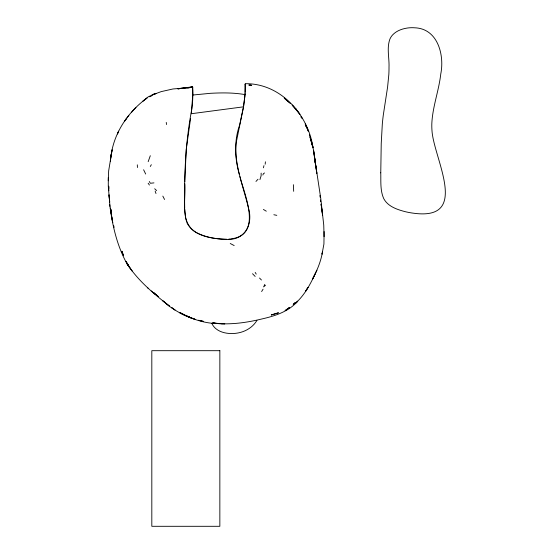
<?xml version="1.0" encoding="UTF-8"?>
<svg xmlns="http://www.w3.org/2000/svg" width="554" height="554" viewBox="0 0 554 554"><rect width="100%" height="100%" fill="white"/><g stroke="black" fill="none" stroke-linecap="round" stroke-linejoin="round"><path stroke-width="0.83" d="M108.272 180.763L108.66 170.861L112.13 149.822L110.544 158.465M324.069 236.669L323.751 225.097L320.759 198.457L313.529 150.743L315.413 163.167L313.924 151.671L311.182 140.391L313.003 147.634C308.156 114.533 280.67 83.294 245.429 83.696M108.3 177.377L108.286 186.012L109.976 206.4M245.214 86.133L245.214 85.371L244.91 96.05L243.525 106.825L236.475 141.277M245.207 92.269L245.214 86.189M184.801 183.81C186.13 199.599 179.427 222.175 195.804 232.292C205.278 237.285 216.157 239.273 226.801 239.28M184.835 181.712L184.849 180.687M184.863 180.057L186.241 149.303L190.528 118.708M184.711 208.262C184.06 174.835 185.569 141.346 191.926 108.452A123.355 123.355 0 0 0 192.834 95.025L192.633 86.805L180.168 88.453L189.205 87.615L192.633 86.819L192.744 90.406M192.799 94.312L191.303 113.729L243.525 106.825L245.152 93.543M261.149 173.118L261.114 175.847L259.93 179.607M265.179 164.233L265.408 161.803M110.938 156.332L110.391 161.269L110.468 157.745L111.215 154.711L110.938 156.332C113.84 132.898 128.189 111.645 147.032 98.037L142.987 101.063L148.444 96.687L155.016 93.889L151.983 95.018L153.389 94.277L156.249 93.384L152.939 94.679L161.221 91.611L173 88.965L189.205 87.615L185.909 87.65M236.523 140.951C234.681 152.128 236.288 163.555 239.307 174.378M243.525 106.825L239.75 124.428M239.522 125.37C229.411 154.088 242.043 180.964 248.614 208.629C253.164 224.82 244.529 240.741 226.191 239.37C212.21 238.601 194.219 236.648 186.961 222.867M150.3 155.716L148.181 161.671M263.372 167.814L263.974 165.625M316.909 270.234L312.484 279.188C317.117 270.511 320.967 261.329 322.546 251.578L322.033 254.148L323.924 244.044L324.104 231.517M262.852 175.036L263.385 173.727L264.535 172.966M315.025 274.085C310.143 284.714 304.291 295.379 295.504 303.26L297.74 301.147C288.62 311.729 274.687 316.078 261.481 319.056C245.422 322.947 228.767 325.101 212.279 323.051L224.786 323.82L214.301 323.231M150.293 166.484L151.325 164.704M261.62 291.549L263.067 289.188M256.931 320.406C253.053 326.985 246.114 331.313 238.726 332.822A34.445 34.445 0 0 1 231.392 333.563C225.921 333.48 220.201 332.227 215.887 328.695A15.069 15.069 0 0 1 212.604 324.852L211.822 323.377M126.243 118.819L124.484 121.305L128.867 115.315M131.312 112.545L135.931 107.365M255.969 181.435L258.005 179.261M151.194 96.188L149.705 96.763L150.771 96.361M153.957 182.882L150.363 183.263L149.303 181.504M188.803 87.629L192.633 86.805M178.097 88.91L180.943 88.432L177.876 88.882M188.561 87.851L190.015 87.622M192.834 95.025L210.388 93.314C221.995 92.698 233.58 92.587 245.076 94.616M187.21 87.844L190.313 87.456M228.837 239.093L229.986 238.968M230.755 238.899C262.451 235.339 245.076 196.012 240.228 177.751M215.312 323.307L213.02 323.1L218.795 323.584C205.098 323.709 191.878 319.111 179.87 312.781L191.719 318.135L185.735 315.642L189.98 317.567M273.842 214.737L276.799 215.347M187.778 316.576L195.036 319.305C186.871 316.493 178.783 313.058 171.879 307.795L174.995 309.991L169.489 306.397L162.89 300.87L169.476 306.113C153.693 293.731 137.849 280.559 126.866 263.538C116.88 245.47 112.303 224.931 109.727 204.606M230.242 243.504L234.176 245.567M263.399 209.447L266.294 211.199M284.756 98.598L290.31 103.522M154.843 293.585L153.34 292.311L158.333 296.667L155.349 294.015M284.209 97.989L288.641 101.978M151.221 290.905L155.162 294.319M147.516 287.685L148.119 288.219M154.677 188.762L156.623 190.548M259.521 278.032L261.446 280.005M252.527 273.724L255.159 276.446M302.505 118.715L300.919 116.742L301.778 117.96M148.16 183.215L149.414 185.05M255.179 272.409L256.225 274.105M143.611 169.753L145.674 174.032M162.828 196.102L164.559 199.482M305.476 124.754L306.597 127.24L305.538 124.92M309.367 134.698L312.989 147.766L310.011 137.136M155.168 191.116L155.979 193.526M186.74 222.071L185.625 218.124L184.752 209.08M239.917 176.601L240.083 177.225M113.708 225.72L114.124 227.355M111.243 212.376L111.686 214.689M109.754 202.051L108.993 194.683M321.078 204.378L321.341 206.026M320.489 199.952L320.731 201.614M321.091 204.114L321.452 206.607M315.406 163.375L314.804 158.88L315.614 165.681L315.475 164.143M321.576 207.681L322.553 215.118L321.576 207.438M166.248 122.413L166.519 124.546M319.907 195.527L320.094 197.113M109.394 198.886L109.11 195.403M111.056 210.845L110.883 209.246L111.091 211.607M108.868 188.346L108.695 186.151L108.847 190.735M137.309 164.829L137.447 167.53M293.675 191.317L293.371 184.697M192.827 93.751L192.744 90.496M380.764 172.82C380.993 181.449 380.092 190.604 383.77 198.671C387.835 206.4 396.823 209.426 404.725 211.552A75.6 75.6 0 0 0 413.104 213.151C470.734 221.302 433.872 158.908 432.009 130.917A65.566 65.566 0 0 1 431.822 123.667C432.556 106.756 438.886 90.752 440.762 73.994C444.606 55.102 437.826 28.573 414.724 27.797A34.445 34.445 0 0 0 407.356 28.032C401.948 28.836 396.442 30.837 392.627 34.909A15.069 15.069 0 0 0 389.884 39.14C386.588 48.143 389.386 57.858 389.012 67.159A123.39 123.39 0 0 1 388.825 74.589L387.592 87.054L383.299 115.059A236.717 236.717 0 0 0 382.315 124.027L381.228 143.631L380.764 172.82M245.207 84.928L245.214 85.358L245.207 84.935M118.258 132.074L117.427 133.992L118.667 131.187L118.258 132.074M264.653 284.867L263.559 286.924L265.442 285.358L264.653 284.867M307.982 287.422L305.399 291.591L307.982 287.422M294.077 303.647L293.191 304.52L295.344 302.477L294.077 303.647M288.98 307.899L285.068 310.621L289.458 307.574L288.98 307.899M278.35 312.83L271.315 314.963L278.35 312.83M219.329 323.439L216.808 323.55L222.376 323.737L219.329 323.439M219.848 350.689L151.817 350.689L151.817 526.3L219.848 526.3L219.848 350.689M250.595 85.171L248.808 85.011L251.724 85.274L250.595 85.171M203.512 321.396L198.602 320.274L203.512 321.396M184.212 314.887L180.902 313.107L184.212 314.887M296.335 109.588L292.18 105.08L299.929 114.276L295.504 108.542L296.335 109.588M129.518 267.173L126.866 263.538L132.06 270.934L129.518 267.173M129.532 267.367L126.07 261.467L129.532 267.367M306.722 127.337L305.226 124.006L308.474 131.533L306.722 127.337M123.466 255.657L121.956 251.26L123.466 255.657M111.853 217.583L110.322 208.055L112.739 222.708L111.853 217.583M315.87 166.138L315.274 162.592L316.819 173.409L315.87 166.138M245.131 84.049L245.152 84.679L245.131 84.049M192.653 87.387L192.667 87.767L192.653 87.387"/></g></svg>
